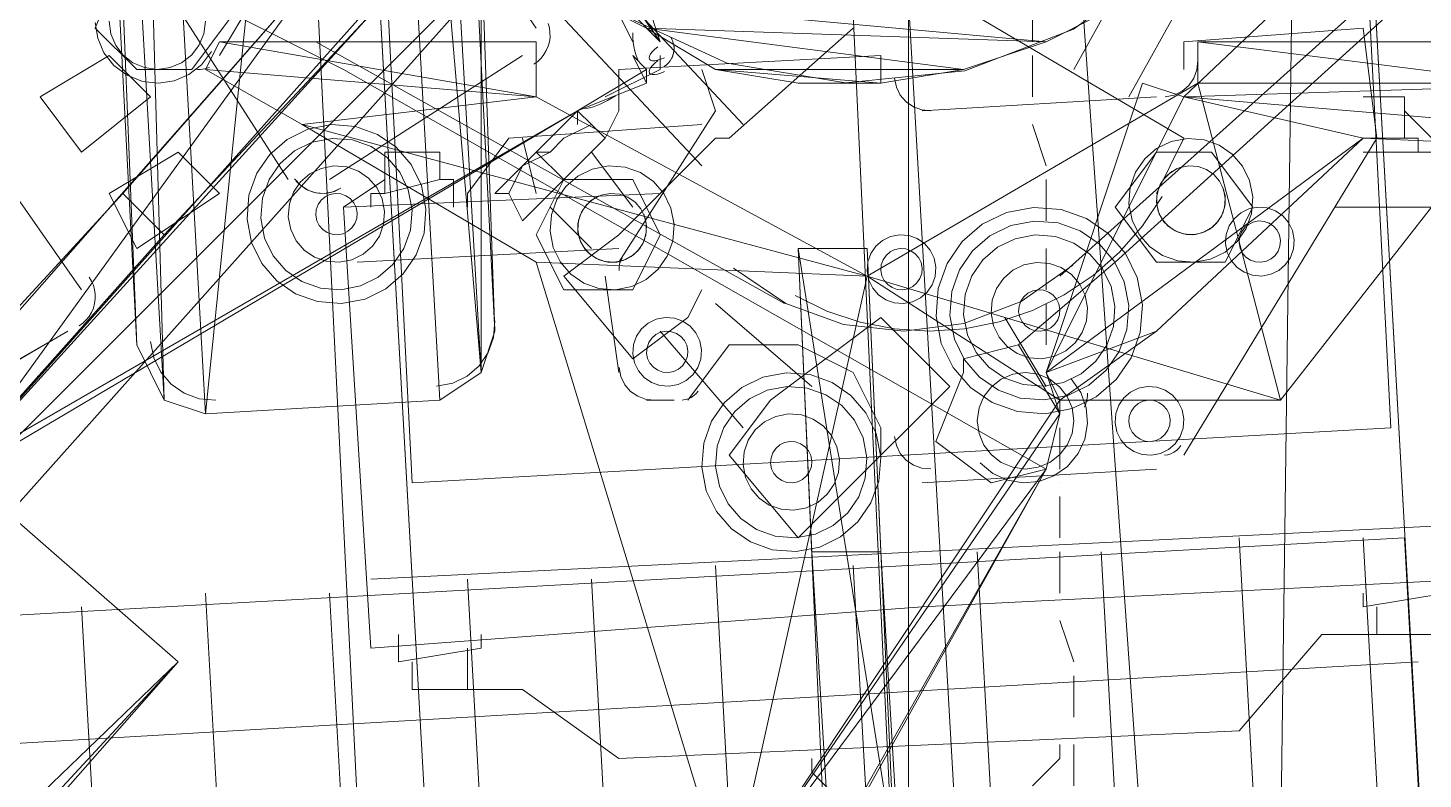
# Paper-space layout '01 Roof Support Layout' of a CAD drawing. Header units: millimetres. Extents: x 5 to 415, y 5 to 292.
# Drawn here: x 240.93 to 247, y 207.77 to 211.04 of the extents above; entities that cross this region are included whole.
import ezdxf

# ---------------------------------------------------------------- set-up
doc = ezdxf.new("R2010")
doc.units = ezdxf.units.MM
doc.layers.add('EXISTING', color=7, linetype='Continuous')

# ---------------------------------------------------------------- blocks, each defined once
blk = doc.blocks.new('SHEET_01')
at = {"layer": 'EXISTING', "color": 254, "linetype": 'Continuous', "lineweight": 13}
for p, q in [((243.32, 242.12), (255.2, 74.72)), ((245.66, 153.92), (246.5, 216.38)), ((246.5, 216.38), (249.98, 154.1)), ((249.98, 154.1), (246.5, 216.38)), ((246.86, 209.3), (246.5, 216.38)), ((242.18, 216.14), (245.66, 153.92)), ((245.66, 153.92), (242.18, 216.14)), ((242.24, 216.14), (242.6, 209.06)), ((242.36, 215.84), (241.7, 209.36)), ((241.7, 209.36), (242.36, 215.84)), ((242.72, 209.42), (242.36, 215.84)), ((242.36, 215.84), (242.9, 209.54)), ((241.52, 209.42), (241.34, 215.78)), ((241.34, 215.78), (241.7, 209.36)), ((242.9, 209.54), (242.54, 215.78)), ((241.4, 209.66), (241.16, 215.72)), ((241.16, 215.72), (241.52, 209.42)), ((242.96, 209.72), (242.66, 215.6)), ((241.1, 215.48), (241.4, 209.66)), ((242.06, 213.74), (242.36, 207.68)), ((245.48, 210.86), (246.68, 213.02)), ((245.72, 210.74), (246.92, 212.9)), ((242.6, 212.54), (243.68, 210.98)), ((242.3, 212.48), (244.04, 210.62)), ((245.66, 210.02), (248.24, 212.36)), ((242.12, 212.3), (243.86, 210.44)), ((243.14, 211.04), (242.48, 212)), ((239.6, 207.98), (243.08, 211.88)), ((243.08, 211.88), (239.6, 207.98)), ((245.96, 210.74), (247.16, 211.88)), ((243.32, 211.7), (239.6, 207.98)), ((239.84, 207.8), (243.32, 211.7)), ((243.32, 211.7), (239.84, 207.8)), ((243.68, 210.98), (243.2, 211.7)), ((245.42, 209.96), (247.16, 211.52)), ((242.96, 209.72), (242.9, 211.4)), ((242.9, 211.4), (242.9, 209.54)), ((241.22, 211.04), (241.34, 211.34)), ((240.44, 209.3), (242.18, 211.28)), ((242.18, 211.28), (240.44, 209.3)), ((242.18, 211.28), (240.62, 209.12)), ((242.18, 211.28), (241.34, 210.32)), ((245.4785, 211.0349), (245.8829, 211.3267)), ((241.52, 211.22), (242.06, 210.38)), ((241.94, 211.22), (241.76, 210.92)), ((243.38, 211.16), (245.36, 210.98)), ((243.62, 211.04), (243.38, 211.16)), ((243.68, 210.98), (243.56, 211.16)), ((243.68, 210.98), (243.62, 211.16)), ((243.62, 211.16), (243.68, 210.98)), ((245.06, 205.94), (244.76, 211.16)), ((244.76, 211.16), (244.76, 205.94)), ((244.76, 211.16), (245.06, 205.94)), ((244.94, 211.16), (245.96, 210.56)), ((245.3, 211.16), (245.3, 210.98)), ((240.62, 209.12), (242.42, 211.1)), ((241.52, 210.14), (242.42, 211.1)), ((241.82, 211.1), (241.64, 210.86)), ((241.82, 211.1), (242.3, 210.86)), ((243.5, 211.1), (243.56, 210.98)), ((243.5111, 211.0994), (243.9703, 210.8877)), ((243.68, 210.98), (243.56, 211.1)), ((243.56, 211.1), (243.68, 210.98)), ((244.76, 205.94), (244.52, 211.1)), ((244.52, 211.1), (244.76, 205.94)), ((245.36, 210.98), (245.6, 211.1)), ((241.22, 211.0637), (241.2304, 210.9956)), ((241.22, 211.04), (241.22, 211.04)), ((241.4, 210.86), (241.22, 211.04)), ((241.28, 211.07), (241.2875, 211.0142)), ((241.6925, 211.0142), (241.7, 211.07)), ((241.76, 211.04), (241.76, 211.04)), ((243.1969, 211.0405), (243.1915, 211.0599)), ((243.1996, 211.0206), (243.1969, 211.0405)), ((245.36, 210.98), (243.62, 211.04)), ((243.62, 211.04), (245, 210.86)), ((243.92, 210.86), (243.62, 211.04)), ((243.98, 210.56), (244.52, 211.04)), ((245.0065, 210.8537), (245.4785, 211.0349)), ((245.96, 210.98), (246.74, 211.04)), ((246.74, 211.04), (246.8, 210.56)), ((241.2304, 210.9956), (241.2577, 210.9323)), ((241.2875, 211.0142), (241.3087, 210.964)), ((241.6713, 210.964), (241.6925, 211.0142)), ((241.76, 210.98), (241.7, 210.86)), ((241.7, 210.86), (241.76, 210.98)), ((243.14, 210.74), (241.76, 210.98)), ((241.76, 210.98), (243.14, 210.98)), ((242.18, 210.98), (244.22, 209.84)), ((243.14, 210.98), (243.14, 210.74)), ((243.1916, 210.9605), (243.197, 210.9801)), ((243.197, 210.9801), (243.1997, 211.0004)), ((243.1997, 211.0004), (243.1996, 211.0206)), ((243.5601, 211.0195), (243.5602, 210.9993)), ((243.5602, 210.9993), (243.5618, 210.9792)), ((243.5618, 210.9792), (243.5648, 210.9593)), ((243.7329, 210.985), (243.7238, 211.0016)), ((243.7302, 210.9909), (243.7238, 211.0016)), ((243.735, 210.9796), (243.7302, 210.9909)), ((243.7383, 210.9672), (243.7329, 210.985)), ((245, 210.86), (245.36, 210.98)), ((245.96, 210.86), (245.96, 210.98)), ((247.46, 210.98), (246.02, 210.98)), ((246.02, 210.98), (247.46, 210.8)), ((246.02, 210.8), (246.02, 210.98)), ((246.02, 210.98), (247.46, 210.98)), ((240.98, 210.74), (241.28, 210.92)), ((241.2577, 210.9323), (241.3007, 210.8773)), ((241.28, 210.92), (241.46, 210.74)), ((241.46, 210.74), (241.28, 210.92)), ((241.28, 210.92), (241.28, 210.92)), ((241.3087, 210.964), (241.3415, 210.9215)), ((241.3415, 210.9215), (241.384, 210.8887)), ((241.5959, 210.8887), (241.6385, 210.9215)), ((241.6385, 210.9215), (241.6713, 210.964)), ((241.682, 210.88), (241.7254, 210.9378)), ((243.08, 210.92), (242.24, 210.38)), ((242.24, 210.38), (243.08, 210.92)), ((243.1608, 210.9089), (243.1733, 210.9246)), ((243.1733, 210.9246), (243.1836, 210.9419)), ((243.1836, 210.9419), (243.1916, 210.9605)), ((243.5, 210.86), (244.64, 210.92)), ((243.62, 210.8), (243.56, 210.92)), ((243.56, 210.92), (243.56, 210.92)), ((243.62, 210.86), (243.56, 210.92)), ((243.5648, 210.9593), (243.5693, 210.9397)), ((243.5693, 210.9397), (243.5753, 210.9205)), ((243.5753, 210.9205), (243.5827, 210.9017)), ((243.62, 210.92), (243.62, 210.92)), ((243.633, 210.9181), (243.6311, 210.9103)), ((243.6379, 210.9272), (243.633, 210.9181)), ((243.6457, 210.9372), (243.6379, 210.9272)), ((243.6563, 210.9478), (243.6457, 210.9372)), ((243.6693, 210.9587), (243.6563, 210.9478)), ((243.68, 210.92), (243.68, 210.86)), ((243.68, 210.86), (243.68, 210.92)), ((243.7225, 210.8967), (243.7321, 210.9131)), ((243.7295, 210.9079), (243.7345, 210.9191)), ((243.7321, 210.9131), (243.7379, 210.9307)), ((243.7345, 210.9191), (243.7379, 210.9311)), ((243.7379, 210.9307), (243.74, 210.9489)), ((243.7379, 210.9311), (243.7397, 210.9434)), ((243.7398, 210.9556), (243.7382, 210.9678)), ((243.74, 210.9489), (243.7383, 210.9672)), ((243.7397, 210.9434), (243.7398, 210.9556)), ((244.64, 210.92), (244.64, 210.8)), ((245.3, 210.92), (245.3, 210.74)), ((241.3007, 210.8773), (241.3586, 210.8341)), ((241.384, 210.8887), (241.4342, 210.8675)), ((241.64, 210.86), (241.4, 210.86)), ((241.4342, 210.8675), (241.49, 210.86)), ((241.49, 210.86), (241.5458, 210.8675)), ((241.5458, 210.8675), (241.5959, 210.8887)), ((241.6268, 210.8372), (241.682, 210.88)), ((241.6555, 210.8607), (241.6659, 210.86)), ((241.6659, 210.86), (241.6763, 210.8601)), ((241.6763, 210.8601), (241.6867, 210.8609)), ((241.6867, 210.8609), (241.6969, 210.8625)), ((241.6969, 210.8625), (241.7071, 210.8647)), ((241.7, 210.86), (243.14, 210.74)), ((242.12, 210.62), (241.7, 210.86)), ((241.7071, 210.8647), (241.7171, 210.8676)), ((242.3, 210.86), (245.36, 209.12)), ((243.1297, 210.8829), (243.1462, 210.8949)), ((243.1462, 210.8949), (243.1608, 210.9089)), ((243.32, 210.68), (243.62, 210.86)), ((243.62, 210.86), (243.32, 210.68)), ((243.44, 210.74), (243.68, 210.86)), ((243.5, 210.86), (243.5, 210.68)), ((243.62, 210.86), (243.62, 210.86)), ((243.62, 210.86), (243.62, 210.8)), ((243.6311, 210.9103), (243.6327, 210.904)), ((243.633, 210.8581), (243.6311, 210.8502)), ((243.6327, 210.904), (243.6375, 210.8997)), ((243.6379, 210.8671), (243.633, 210.8581)), ((243.6375, 210.8997), (243.6452, 210.8975)), ((243.6457, 210.8771), (243.6379, 210.8671)), ((243.6452, 210.8975), (243.6556, 210.8975)), ((243.6563, 210.8877), (243.6457, 210.8771)), ((243.6556, 210.8975), (243.6681, 210.8997)), ((243.6693, 210.8986), (243.6563, 210.8877)), ((243.6681, 210.8997), (243.6824, 210.9039)), ((243.68, 210.86), (243.68, 210.86)), ((243.6824, 210.9039), (243.6983, 210.9102)), ((243.696, 210.8727), (243.7062, 210.8797)), ((243.7062, 210.8797), (243.7153, 210.888)), ((243.7153, 210.888), (243.7231, 210.8975)), ((243.86, 210.86), (243.92, 210.68)), ((245, 210.86), (243.92, 210.86)), ((243.92, 210.86), (244.64, 210.8)), ((244.28, 210.8), (243.92, 210.86)), ((243.9703, 210.8877), (244.4861, 210.8011)), ((244.4861, 210.8011), (245.0065, 210.8537)), ((244.64, 210.8), (245, 210.86)), ((245.96, 210.74), (249.68, 210.86)), ((249.68, 210.86), (245.96, 210.74)), ((246.0035, 210.8215), (246.0166, 210.8582)), ((246.0166, 210.8582), (246.0197, 210.8983)), ((241.34, 210.8), (241.34, 210.8)), ((241.3586, 210.8341), (241.4258, 210.8076)), ((241.4258, 210.8076), (241.4953, 210.8)), ((241.4953, 210.8), (241.5634, 210.8102)), ((241.5634, 210.8102), (241.6268, 210.8372)), ((241.64, 210.8), (241.64, 210.8)), ((243.62, 210.8), (243.32, 210.68)), ((243.6311, 210.8502), (243.6327, 210.8439)), ((243.6327, 210.8439), (243.6375, 210.8396)), ((243.6375, 210.8396), (243.6452, 210.8375)), ((243.6452, 210.8375), (243.6556, 210.8375)), ((243.6556, 210.8375), (243.6681, 210.8396)), ((243.6681, 210.8396), (243.6824, 210.8439)), ((243.6824, 210.8439), (243.6983, 210.8501)), ((244.64, 210.8), (244.28, 210.8)), ((244.58, 209.96), (246.02, 210.8)), ((244.7002, 210.8217), (244.7078, 210.7821)), ((245.36, 209.54), (245.78, 210.8)), ((245.78, 210.8), (245.96, 210.74)), ((245.9817, 210.7899), (246.0035, 210.8215)), ((247.46, 210.8), (246.02, 210.8)), ((246.02, 210.8), (246.38, 209.42)), ((246.38, 209.42), (247.46, 210.8)), ((247.46, 210.8), (246.38, 209.42)), ((241.16, 210.5), (240.98, 210.74)), ((240.98, 210.74), (240.98, 210.74)), ((241.46, 210.74), (241.16, 210.5)), ((241.16, 210.5), (241.46, 210.74)), ((241.46, 210.74), (241.46, 210.74)), ((243.14, 210.74), (242.12, 210.62)), ((244.58, 209.96), (243.14, 210.74)), ((243.14, 210.74), (244.58, 209.96)), ((243.4506, 210.7247), (243.4854, 210.7442)), ((244.7078, 210.7821), (244.7249, 210.7472)), ((244.7249, 210.7472), (244.75, 210.7182)), ((244.82, 210.68), (245.84, 210.74)), ((245.96, 210.74), (245.36, 209.54)), ((245.8783, 210.7402), (245.9178, 210.7477)), ((245.9178, 210.7477), (245.9527, 210.7648)), ((245.9527, 210.7648), (245.9817, 210.7899)), ((246.74, 210.56), (245.96, 210.74)), ((245.96, 210.74), (249.56, 210.44)), ((249.56, 210.44), (245.96, 210.74)), ((246.74, 210.74), (246.92, 210.74)), ((246.92, 210.74), (246.92, 210.56)), ((239.48, 208.46), (243.32, 210.68)), ((243.32, 210.68), (240.38, 208.94)), ((243.32, 210.68), (243.14, 210.5)), ((243.38, 210.62), (243.32, 210.68)), ((243.32, 210.68), (243.32, 210.68)), ((243.32, 210.68), (243.32, 210.62)), ((243.3411, 210.6933), (243.3498, 210.6892)), ((243.3498, 210.6892), (243.3665, 210.6907)), ((243.3665, 210.6907), (243.3897, 210.6975)), ((243.3897, 210.6975), (243.4182, 210.709)), ((243.4182, 210.709), (243.4506, 210.7247)), ((243.5, 210.68), (243.44, 210.56)), ((243.92, 210.68), (243.5, 210.02)), ((244.75, 210.7182), (244.7816, 210.6964)), ((244.7816, 210.6964), (244.8182, 210.6833)), ((244.8182, 210.6833), (244.8583, 210.6802)), ((247.1, 210.5), (246.92, 210.68)), ((242.12, 210.62), (244.58, 209.96)), ((243.14, 210.02), (242.12, 210.62)), ((242.2484, 210.6194), (242.1456, 210.5997)), ((242.3527, 210.6112), (242.2484, 210.6194)), ((242.4479, 210.5771), (242.3527, 210.6112)), ((243.02, 210.56), (243.86, 210.62)), ((243.38, 210.62), (243.26, 210.56)), ((243.32, 210.62), (243.32, 210.62)), ((243.44, 210.56), (243.38, 210.62)), ((245.3, 210.62), (245.36, 210.44)), ((242.0548, 210.5553), (241.9794, 210.4901)), ((242.1456, 210.5997), (242.0548, 210.5553)), ((242.2517, 210.5595), (242.1648, 210.5429)), ((242.34, 210.5526), (242.2517, 210.5595)), ((242.4205, 210.5237), (242.34, 210.5526)), ((242.5301, 210.5206), (242.4479, 210.5771)), ((242.84, 210.32), (243.02, 210.56)), ((243.08, 210.56), (243.14, 210.32)), ((243.26, 210.56), (243.2, 210.5)), ((243.26, 210.38), (243.44, 210.56)), ((243.5, 210.14), (243.92, 210.56)), ((243.92, 210.56), (243.98, 210.56)), ((245.36, 209.54), (246.74, 210.56)), ((246.74, 210.56), (245.84, 209.72)), ((245.96, 210.56), (245.84, 210.32)), ((245.975, 210.5596), (245.9039, 210.546)), ((246.8, 210.56), (245.96, 209.18)), ((246.0472, 210.5539), (245.975, 210.5596)), ((246.1131, 210.5303), (246.0472, 210.5539)), ((249.56, 210.44), (246.74, 210.56)), ((246.92, 210.56), (246.74, 210.56)), ((246.92, 210.56), (246.98, 210.56)), ((246.98, 210.56), (246.98, 210.5)), ((241.16, 209.9), (240.74, 210.5)), ((240.74, 210.5), (241.16, 209.9)), ((241.16, 210.5), (241.16, 210.5)), ((241.28, 210.32), (241.58, 210.5)), ((241.58, 210.5), (241.76, 210.32)), ((241.76, 210.32), (241.58, 210.5)), ((241.58, 210.5), (241.58, 210.5)), ((241.9794, 210.4901), (241.9229, 210.4079)), ((242.0879, 210.5053), (242.0241, 210.45)), ((242.1648, 210.5429), (242.0879, 210.5053)), ((242.49, 210.4759), (242.4205, 210.5237)), ((242.48, 210.38), (242.48, 210.5)), ((242.48, 210.5), (242.48, 210.32)), ((242.72, 210.5), (242.48, 210.5)), ((242.5953, 210.4452), (242.5301, 210.5206)), ((242.72, 210.38), (242.72, 210.5)), ((243.14, 210.5), (242.96, 210.32)), ((243.2, 210.5), (243.08, 210.44)), ((243.14, 210.5), (243.26, 210.38)), ((243.14, 210.5), (243.2, 210.5)), ((243.2, 210.5), (243.14, 210.5)), ((243.56, 210.26), (243.38, 210.5)), ((245.66, 210.26), (245.84, 210.5)), ((245.841, 210.5152), (245.7888, 210.47)), ((246.08, 210.5), (245.84, 210.5)), ((245.9039, 210.546), (245.841, 210.5152)), ((246.26, 210.26), (246.08, 210.5)), ((246.17, 210.4912), (246.1131, 210.5303)), ((246.2152, 210.439), (246.17, 210.4912)), ((246.74, 210.5), (247.1, 210.5)), ((242.0241, 210.45), (241.9763, 210.3805)), ((242.203, 210.4291), (242.1541, 210.4052)), ((242.2583, 210.4397), (242.203, 210.4291)), ((242.3145, 210.4353), (242.2583, 210.4397)), ((242.3658, 210.4169), (242.3145, 210.4353)), ((242.5453, 210.4121), (242.49, 210.4759)), ((242.6397, 210.3543), (242.5953, 210.4452)), ((243.08, 210.44), (243.02, 210.32)), ((243.3839, 210.426), (243.321, 210.3952)), ((243.455, 210.4396), (243.3839, 210.426)), ((243.5272, 210.4339), (243.455, 210.4396)), ((243.5931, 210.4103), (243.5272, 210.4339)), ((245.7888, 210.47), (245.7496, 210.4131)), ((245.9309, 210.4279), (245.8964, 210.4073)), ((245.9421, 210.4322), (245.9072, 210.4151)), ((245.9817, 210.4398), (245.9421, 210.4322)), ((246.0218, 210.4366), (245.9817, 210.4398)), ((246.0584, 210.4235), (246.0218, 210.4366)), ((246.2459, 210.3761), (246.2152, 210.439)), ((241.9229, 210.4079), (241.8888, 210.3127)), ((241.9763, 210.3805), (241.9474, 210.3)), ((242.1135, 210.37), (242.0831, 210.3258)), ((242.087, 210.3841), (242.0909, 210.3788)), ((242.087, 210.3841), (242.1132, 210.3553)), ((242.0909, 210.3788), (242.095, 210.3737)), ((242.095, 210.3737), (242.0993, 210.3688)), ((242.0993, 210.3688), (242.1038, 210.364)), ((242.1541, 210.4052), (242.1135, 210.37)), ((242.12, 210.38), (242.12, 210.38)), ((242.3, 210.26), (242.48, 210.38)), ((242.41, 210.3865), (242.3658, 210.4169)), ((242.4452, 210.3459), (242.41, 210.3865)), ((242.48, 210.32), (242.72, 210.38)), ((242.5828, 210.3352), (242.5453, 210.4121)), ((242.72, 210.38), (242.78, 210.38)), ((242.78, 210.38), (242.78, 210.26)), ((243.08, 210.2), (243.26, 210.38)), ((243.14, 210.14), (243.26, 210.38)), ((243.56, 210.38), (243.26, 210.38)), ((243.321, 210.3952), (243.2688, 210.35)), ((243.68, 210.14), (243.56, 210.38)), ((243.6501, 210.3712), (243.5931, 210.4103)), ((243.6952, 210.319), (243.6501, 210.3712)), ((245.36, 210.38), (245.36, 210.2)), ((245.7496, 210.4131), (245.726, 210.3472)), ((245.8694, 210.3793), (245.8507, 210.3457)), ((245.8782, 210.39), (245.8564, 210.3584)), ((245.8964, 210.4073), (245.8694, 210.3793)), ((245.9072, 210.4151), (245.8782, 210.39)), ((246.09, 210.4018), (246.0584, 210.4235)), ((246.1151, 210.3728), (246.09, 210.4018)), ((246.1322, 210.3378), (246.1151, 210.3728)), ((246.2595, 210.3049), (246.2459, 210.3761)), ((241.34, 210.32), (239.3, 208.1)), ((241.4, 210.08), (241.28, 210.32)), ((241.28, 210.32), (241.28, 210.32)), ((241.34, 210.32), (241.52, 210.14)), ((241.52, 210.14), (241.34, 210.32)), ((241.76, 210.32), (241.4, 210.08)), ((241.4, 210.08), (241.76, 210.32)), ((241.76, 210.32), (241.76, 210.32)), ((241.8888, 210.3127), (241.8806, 210.2084)), ((242.0831, 210.3258), (242.0647, 210.2745)), ((242.1038, 210.364), (242.1085, 210.3595)), ((242.1085, 210.3595), (242.1134, 210.3552)), ((242.1132, 210.3553), (242.1448, 210.3348)), ((242.1134, 210.3552), (242.14, 210.3373)), ((242.14, 210.3373), (242.169, 210.3257)), ((242.1448, 210.3348), (242.1801, 210.323)), ((242.169, 210.3257), (242.1995, 210.3203)), ((242.1801, 210.323), (242.2172, 210.3201)), ((242.1995, 210.3203), (242.2305, 210.3214)), ((242.2203, 210.3051), (242.2029, 210.29)), ((242.2172, 210.3201), (242.2543, 210.3266)), ((242.2413, 210.3153), (242.2203, 210.3051)), ((242.2305, 210.3214), (242.2609, 210.3289)), ((242.265, 210.3199), (242.2413, 210.3153)), ((242.2543, 210.3266), (242.2896, 210.3429)), ((242.2609, 210.3289), (242.2896, 210.3429)), ((242.289, 210.318), (242.265, 210.3199)), ((242.311, 210.3101), (242.289, 210.318)), ((242.3, 210.26), (243.68, 210.32)), ((242.33, 210.2971), (242.311, 210.3101)), ((242.48, 210.32), (242.42, 210.32)), ((242.42, 210.32), (242.42, 210.26)), ((242.4691, 210.2969), (242.4452, 210.3459)), ((242.5995, 210.2483), (242.5828, 210.3352)), ((242.6594, 210.2516), (242.6397, 210.3543)), ((242.84, 210.26), (242.84, 210.32)), ((242.96, 210.32), (243.02, 210.32)), ((243.02, 210.32), (243.08, 210.2)), ((243.2688, 210.35), (243.2297, 210.2931)), ((243.411, 210.3079), (243.3764, 210.2873)), ((243.4222, 210.3122), (243.3872, 210.2951)), ((243.4617, 210.3198), (243.4222, 210.3122)), ((243.5018, 210.3166), (243.4617, 210.3198)), ((243.5384, 210.3035), (243.5018, 210.3166)), ((243.726, 210.2561), (243.6952, 210.319)), ((245.726, 210.3472), (245.7204, 210.275)), ((245.7791, 210.1788), (245.8645, 210.3071)), ((245.8433, 210.3218), (245.8402, 210.2817)), ((245.8507, 210.3457), (245.8411, 210.3086)), ((245.8411, 210.3086), (245.8413, 210.2697)), ((245.8564, 210.3584), (245.8433, 210.3218)), ((246.1386, 210.3102), (246.1278, 210.349)), ((246.1397, 210.2983), (246.1322, 210.3378)), ((246.1388, 210.2714), (246.1386, 210.3102)), ((246.2539, 210.2327), (246.2595, 210.3049)), ((241.9474, 210.3), (241.9405, 210.2117)), ((242.0647, 210.2745), (242.0603, 210.2184)), ((242.182, 210.2491), (242.1801, 210.225)), ((242.1899, 210.271), (242.182, 210.2491)), ((242.2029, 210.29), (242.1899, 210.271)), ((242.42, 208.34), (242.3, 210.26)), ((242.345, 210.2796), (242.33, 210.2971)), ((242.3553, 210.2587), (242.345, 210.2796)), ((242.3598, 210.235), (242.3553, 210.2587)), ((242.4796, 210.2416), (242.4691, 210.2969)), ((242.5926, 210.16), (242.5995, 210.2483)), ((242.6512, 210.1473), (242.6594, 210.2516)), ((243.38, 210.08), (243.2, 210.26)), ((243.2297, 210.2931), (243.2061, 210.2272)), ((243.3494, 210.2593), (243.3308, 210.2258)), ((243.3582, 210.27), (243.3365, 210.2384)), ((243.3764, 210.2873), (243.3494, 210.2593)), ((243.3872, 210.2951), (243.3582, 210.27)), ((243.57, 210.2818), (243.5384, 210.3035)), ((243.5951, 210.2528), (243.57, 210.2818)), ((243.6122, 210.2178), (243.5951, 210.2528)), ((243.7396, 210.1849), (243.726, 210.2561)), ((245.3051, 210.2593), (245.1865, 210.2366)), ((245.4254, 210.2499), (245.3051, 210.2593)), ((245.5352, 210.2105), (245.4254, 210.2499)), ((245.84, 210.02), (245.66, 210.26)), ((245.7204, 210.275), (245.734, 210.2039)), ((245.8402, 210.2817), (245.8477, 210.2422)), ((245.8413, 210.2697), (245.8521, 210.231)), ((246.1235, 210.2216), (246.1366, 210.2582)), ((246.1292, 210.2342), (246.1388, 210.2714)), ((246.1366, 210.2582), (246.1397, 210.2983)), ((246.14, 210.02), (246.26, 210.26)), ((246.2422, 210.2522), (246.2073, 210.2351)), ((246.2817, 210.2598), (246.2422, 210.2522)), ((246.3218, 210.2566), (246.2817, 210.2598)), ((246.3584, 210.2435), (246.3218, 210.2566)), ((246.62, 210.26), (247.1, 210.26)), ((241.8806, 210.2084), (241.9002, 210.1056)), ((241.9405, 210.2117), (241.9571, 210.1248)), ((242.0603, 210.2184), (242.0709, 210.163)), ((242.1801, 210.225), (242.1847, 210.2013)), ((242.1847, 210.2013), (242.1949, 210.1803)), ((242.337, 210.17), (242.3501, 210.1889)), ((242.3501, 210.1889), (242.3579, 210.2109)), ((242.3579, 210.2109), (242.3598, 210.235)), ((242.4569, 210.1342), (242.4753, 210.1855)), ((242.4753, 210.1855), (242.4796, 210.2416)), ((243.2061, 210.2272), (243.2004, 210.155)), ((243.3234, 210.2018), (243.3202, 210.1617)), ((243.3308, 210.2258), (243.3212, 210.1886)), ((243.3212, 210.1886), (243.3214, 210.1497)), ((243.3365, 210.2384), (243.3234, 210.2018)), ((243.6186, 210.1902), (243.6079, 210.229)), ((243.6198, 210.1783), (243.6122, 210.2178)), ((243.6188, 210.1514), (243.6186, 210.1902)), ((243.7339, 210.1127), (243.7396, 210.1849)), ((245.0817, 210.1854), (244.9946, 210.1101)), ((245.1865, 210.2366), (245.0817, 210.1854)), ((245.3084, 210.1994), (245.2056, 210.1798)), ((245.4127, 210.1912), (245.3084, 210.1994)), ((245.5079, 210.1571), (245.4127, 210.1912)), ((245.6301, 210.1453), (245.5352, 210.2105)), ((245.734, 210.2039), (245.7647, 210.141)), ((245.8477, 210.2422), (245.8648, 210.2072)), ((245.8521, 210.231), (245.8727, 210.1964)), ((245.8648, 210.2072), (245.8899, 210.1782)), ((245.8727, 210.1964), (245.9007, 210.1694)), ((246.0727, 210.1649), (246.1017, 210.19)), ((246.0835, 210.1727), (246.1105, 210.2007)), ((246.1017, 210.19), (246.1235, 210.2216)), ((246.1105, 210.2007), (246.1292, 210.2342)), ((246.1782, 210.21), (246.1565, 210.1784)), ((246.2073, 210.2351), (246.1782, 210.21)), ((246.2403, 210.1851), (246.2229, 210.17)), ((246.2303, 210.1668), (246.2539, 210.2327)), ((246.2613, 210.1953), (246.2403, 210.1851)), ((246.285, 210.1999), (246.2613, 210.1953)), ((246.3091, 210.198), (246.285, 210.1999)), ((246.331, 210.1901), (246.3091, 210.198)), ((246.35, 210.1771), (246.331, 210.1901)), ((246.39, 210.2218), (246.3584, 210.2435)), ((246.4151, 210.1928), (246.39, 210.2218)), ((246.4322, 210.1578), (246.4151, 210.1928)), ((239.54, 207.92), (241.52, 210.14)), ((241.9571, 210.1248), (241.9947, 210.0479)), ((242.0709, 210.163), (242.0948, 210.1141)), ((242.1949, 210.1803), (242.21, 210.1629)), ((242.21, 210.1629), (242.229, 210.1499)), ((242.229, 210.1499), (242.2509, 210.142)), ((242.2509, 210.142), (242.275, 210.1401)), ((242.275, 210.1401), (242.2987, 210.1447)), ((242.2987, 210.1447), (242.3196, 210.1549)), ((242.3196, 210.1549), (242.337, 210.17)), ((242.4265, 210.09), (242.4569, 210.1342)), ((242.5637, 210.0795), (242.5926, 210.16)), ((242.6171, 210.0521), (242.6512, 210.1473)), ((243.26, 209.9), (243.14, 210.14)), ((243.2004, 210.155), (243.214, 210.0839)), ((243.26, 209.96), (243.5, 210.14)), ((243.3202, 210.1617), (243.3278, 210.1222)), ((243.3214, 210.1497), (243.3321, 210.111)), ((243.3278, 210.1222), (243.3449, 210.0872)), ((243.56, 209.9), (243.68, 210.14)), ((243.6035, 210.1016), (243.6166, 210.1382)), ((243.6092, 210.1142), (243.6188, 210.1514)), ((243.6166, 210.1382), (243.6198, 210.1783)), ((244.6822, 210.1322), (244.6473, 210.1151)), ((244.7217, 210.1398), (244.6822, 210.1322)), ((244.7618, 210.1366), (244.7217, 210.1398)), ((244.7984, 210.1235), (244.7618, 210.1366)), ((244.83, 210.1018), (244.7984, 210.1235)), ((245.1148, 210.1353), (245.0394, 210.0701)), ((245.2056, 210.1798), (245.1148, 210.1353)), ((245.2248, 210.1229), (245.1479, 210.0853)), ((245.3117, 210.1395), (245.2248, 210.1229)), ((245.4, 210.1326), (245.3117, 210.1395)), ((245.4805, 210.1037), (245.4, 210.1326)), ((245.5901, 210.1006), (245.5079, 210.1571)), ((245.7054, 210.0583), (245.6301, 210.1453)), ((245.6785, 210.0638), (245.7791, 210.1788)), ((245.7647, 210.141), (245.8099, 210.0888)), ((245.8899, 210.1782), (245.9215, 210.1565)), ((245.9007, 210.1694), (245.9342, 210.1507)), ((245.9215, 210.1565), (245.9581, 210.1433)), ((245.9342, 210.1507), (245.9713, 210.1411)), ((245.9581, 210.1433), (245.9983, 210.1402)), ((245.9713, 210.1411), (246.0102, 210.1413)), ((245.9983, 210.1402), (246.0378, 210.1478)), ((246.0102, 210.1413), (246.049, 210.1521)), ((246.0378, 210.1478), (246.0727, 210.1649)), ((246.049, 210.1521), (246.0835, 210.1727)), ((246.1434, 210.1418), (246.1402, 210.1017)), ((246.1565, 210.1784), (246.1434, 210.1418)), ((246.1911, 210.1099), (246.2303, 210.1668)), ((246.202, 210.1291), (246.2002, 210.105)), ((246.2099, 210.151), (246.202, 210.1291)), ((246.2229, 210.17), (246.2099, 210.151)), ((246.3651, 210.1597), (246.35, 210.1771)), ((246.3753, 210.1387), (246.3651, 210.1597)), ((246.3798, 210.115), (246.3753, 210.1387)), ((246.4398, 210.1183), (246.4322, 210.1578)), ((241.4, 210.08), (241.4, 210.08)), ((241.9002, 210.1056), (241.9446, 210.0148)), ((242.0948, 210.1141), (242.1299, 210.0735)), ((242.1299, 210.0735), (242.1742, 210.0431)), ((242.36, 210.02), (243.5, 210.08)), ((242.3859, 210.0548), (242.4265, 210.09)), ((242.5159, 210.0099), (242.5637, 210.0795)), ((243.214, 210.0839), (243.2448, 210.021)), ((243.3321, 210.111), (243.3527, 210.0764)), ((243.3449, 210.0872), (243.37, 210.0582)), ((243.3527, 210.0764), (243.3807, 210.0494)), ((243.5528, 210.0449), (243.5818, 210.07)), ((243.5636, 210.0527), (243.5906, 210.0807)), ((243.5818, 210.07), (243.6035, 210.1016)), ((243.5906, 210.0807), (243.6092, 210.1142)), ((243.7103, 210.0468), (243.7339, 210.1127)), ((244.4, 207.38), (244.28, 210.08)), ((244.28, 210.08), (244.7, 207.44)), ((244.58, 210.08), (244.28, 210.08)), ((244.28, 210.08), (244.4, 207.38)), ((244.28, 210.08), (244.34, 208.76)), ((244.7, 207.44), (244.58, 210.08)), ((244.64, 208.76), (244.58, 210.08)), ((244.6182, 210.09), (244.5965, 210.0584)), ((244.6473, 210.1151), (244.6182, 210.09)), ((244.6803, 210.0651), (244.6629, 210.05)), ((244.7013, 210.0753), (244.6803, 210.0651)), ((244.725, 210.0799), (244.7013, 210.0753)), ((244.7491, 210.078), (244.725, 210.0799)), ((244.771, 210.0701), (244.7491, 210.078)), ((244.79, 210.0571), (244.771, 210.0701)), ((244.8551, 210.0728), (244.83, 210.1018)), ((244.8722, 210.0378), (244.8551, 210.0728)), ((244.9946, 210.1101), (244.9294, 210.0153)), ((245.0394, 210.0701), (244.9829, 209.9879)), ((245.1479, 210.0853), (245.0841, 210.0301)), ((245.36, 210.08), (245.36, 209.9)), ((245.55, 210.0559), (245.4805, 210.1037)), ((245.5642, 209.9632), (245.6785, 210.0638)), ((245.6553, 210.0252), (245.5901, 210.1006)), ((245.8099, 210.0888), (245.8668, 210.0497)), ((246.076, 210.034), (246.1389, 210.0647)), ((246.1389, 210.0647), (246.1911, 210.1099)), ((246.1402, 210.1017), (246.1478, 210.0622)), ((246.1478, 210.0622), (246.1649, 210.0272)), ((246.2002, 210.105), (246.2047, 210.0813)), ((246.2047, 210.0813), (246.2149, 210.0603)), ((246.3571, 210.05), (246.3701, 210.0689)), ((246.3701, 210.0689), (246.378, 210.0909)), ((246.378, 210.0909), (246.3798, 210.115)), ((246.4235, 210.0416), (246.4366, 210.0782)), ((246.4366, 210.0782), (246.4398, 210.1183)), ((241.9446, 210.0148), (242.0099, 209.9394)), ((241.9947, 210.0479), (242.0499, 209.9841)), ((242.1742, 210.0431), (242.2255, 210.0247)), ((242.2255, 210.0247), (242.2816, 210.0203)), ((242.2816, 210.0203), (242.337, 210.0309)), ((242.337, 210.0309), (242.3859, 210.0548)), ((242.4521, 209.9547), (242.5159, 210.0099)), ((242.5606, 209.9699), (242.6171, 210.0521)), ((243.98, 207.26), (243.14, 210.02)), ((243.14, 210.02), (244.58, 209.96)), ((244.58, 209.96), (243.14, 210.02)), ((243.2448, 210.021), (243.2899, 209.9688)), ((243.37, 210.0582), (243.4016, 210.0365)), ((243.3807, 210.0494), (243.4142, 210.0307)), ((243.4016, 210.0365), (243.4382, 210.0234)), ((243.4142, 210.0307), (243.4514, 210.0211)), ((243.4382, 210.0234), (243.4783, 210.0202)), ((243.4514, 210.0211), (243.4902, 210.0213)), ((243.4783, 210.0202), (243.5178, 210.0278)), ((243.4902, 210.0213), (243.529, 210.0321)), ((243.501, 210.0033), (243.5001, 209.9942)), ((243.5028, 210.0123), (243.501, 210.0033)), ((243.5055, 210.021), (243.5028, 210.0123)), ((243.5091, 210.0294), (243.5055, 210.021)), ((243.5135, 210.0374), (243.5091, 210.0294)), ((243.5178, 210.0278), (243.5528, 210.0449)), ((243.529, 210.0321), (243.5636, 210.0527)), ((243.6712, 209.9899), (243.7103, 210.0468)), ((244.5834, 210.0218), (244.5802, 209.9817)), ((244.5965, 210.0584), (244.5834, 210.0218)), ((244.642, 210.0091), (244.6402, 209.985)), ((244.6499, 210.031), (244.642, 210.0091)), ((244.6629, 210.05), (244.6499, 210.031)), ((244.8051, 210.0397), (244.79, 210.0571)), ((244.8153, 210.0187), (244.8051, 210.0397)), ((244.8199, 209.995), (244.8153, 210.0187)), ((244.8798, 209.9983), (244.8722, 210.0378)), ((244.9294, 210.0153), (244.8901, 209.9054)), ((245.0841, 210.0301), (245.0363, 209.9605)), ((245.263, 210.0091), (245.2141, 209.9852)), ((245.24, 209.66), (245.66, 210.02)), ((245.2509, 209.8496), (245.4759, 210.008)), ((245.3183, 210.0197), (245.263, 210.0091)), ((245.3745, 210.0153), (245.3183, 210.0197)), ((245.4258, 209.9969), (245.3745, 210.0153)), ((245.6053, 209.9921), (245.55, 210.0559)), ((245.6997, 209.9344), (245.6553, 210.0252)), ((245.7566, 209.9535), (245.7054, 210.0583)), ((246.14, 210.02), (245.84, 210.02)), ((245.8668, 210.0497), (245.9327, 210.0261)), ((245.9327, 210.0261), (246.0049, 210.0204)), ((246.0049, 210.0204), (246.076, 210.034)), ((246.1649, 210.0272), (246.19, 209.9982)), ((246.2149, 210.0603), (246.23, 210.0429)), ((246.23, 210.0429), (246.249, 210.0299)), ((246.249, 210.0299), (246.2709, 210.022)), ((246.2709, 210.022), (246.295, 210.0201)), ((246.295, 210.0201), (246.3187, 210.0247)), ((246.3187, 210.0247), (246.3397, 210.0349)), ((246.3397, 210.0349), (246.3571, 210.05)), ((246.3728, 209.9849), (246.4018, 210.01)), ((246.4018, 210.01), (246.4235, 210.0416)), ((241.2035, 209.9384), (241.193, 209.9559)), ((242.0499, 209.9841), (242.1195, 209.9362)), ((242.3752, 209.9171), (242.4521, 209.9547)), ((242.4852, 209.9047), (242.5606, 209.9699)), ((243.56, 209.6), (243.26, 209.96)), ((243.2899, 209.9688), (243.3468, 209.9297)), ((243.44, 209.96), (243.5, 209.54)), ((243.5001, 209.9942), (243.5001, 209.985)), ((243.5561, 209.914), (243.619, 209.9448)), ((243.619, 209.9448), (243.6712, 209.9899)), ((244.58, 209.96), (243.98, 207.26)), ((243.9984, 209.9951), (244.2262, 209.8407)), ((245.42, 209.42), (244.58, 209.96)), ((244.58, 209.96), (246.38, 209.42)), ((246.38, 209.42), (244.58, 209.96)), ((244.5802, 209.9817), (244.5878, 209.9422)), ((244.5878, 209.9422), (244.6049, 209.9072)), ((244.6402, 209.985), (244.6447, 209.9613)), ((244.6447, 209.9613), (244.6549, 209.9403)), ((244.6549, 209.9403), (244.67, 209.9229)), ((244.7971, 209.93), (244.8101, 209.9489)), ((244.8101, 209.9489), (244.818, 209.9709)), ((244.818, 209.9709), (244.8199, 209.995)), ((244.8635, 209.9216), (244.8766, 209.9582)), ((244.8766, 209.9582), (244.8798, 209.9983)), ((244.9829, 209.9879), (244.9488, 209.8927)), ((245.0363, 209.9605), (245.0074, 209.88)), ((245.1735, 209.95), (245.1431, 209.9058)), ((245.2141, 209.9852), (245.1735, 209.95)), ((245.47, 209.9665), (245.4258, 209.9969)), ((245.4378, 209.8784), (245.5642, 209.9632)), ((245.5052, 209.9259), (245.47, 209.9665)), ((245.6428, 209.9152), (245.6053, 209.9921)), ((245.7793, 209.8349), (245.7566, 209.9535)), ((246.19, 209.9982), (246.2216, 209.9765)), ((246.2216, 209.9765), (246.2582, 209.9634)), ((246.2582, 209.9634), (246.2983, 209.9602)), ((246.2983, 209.9602), (246.3378, 209.9678)), ((246.3378, 209.9678), (246.3728, 209.9849)), ((241.2114, 209.9199), (241.2035, 209.9384)), ((241.2168, 209.9005), (241.2114, 209.9199)), ((241.2196, 209.8806), (241.2168, 209.9005)), ((241.2196, 209.8603), (241.2196, 209.8806)), ((242.0099, 209.9394), (242.0921, 209.8828)), ((242.0921, 209.8828), (242.1873, 209.8487)), ((242.1195, 209.9362), (242.2, 209.9074)), ((242.2, 209.9074), (242.2882, 209.9005)), ((242.2882, 209.9005), (242.3752, 209.9171)), ((242.3943, 209.8602), (242.4852, 209.9047)), ((243.56, 209.9), (243.26, 209.9)), ((243.3468, 209.9297), (243.4128, 209.9061)), ((243.4128, 209.9061), (243.485, 209.9004)), ((243.485, 209.9004), (243.5561, 209.914)), ((243.86, 209.9), (243.8, 209.78)), ((244.6049, 209.9072), (244.63, 209.8782)), ((244.67, 209.9229), (244.689, 209.9099)), ((244.689, 209.9099), (244.7109, 209.902)), ((244.7109, 209.902), (244.735, 209.9001)), ((244.735, 209.9001), (244.7587, 209.9047)), ((244.7587, 209.9047), (244.7797, 209.9149)), ((244.7797, 209.9149), (244.7971, 209.93)), ((244.8128, 209.8649), (244.8418, 209.89)), ((244.8418, 209.89), (244.8635, 209.9216)), ((244.8901, 209.9054), (244.8806, 209.7851)), ((244.9488, 209.8927), (244.9406, 209.7884)), ((245.0074, 209.88), (245.0005, 209.7917)), ((245.1431, 209.9058), (245.1247, 209.8545)), ((245.2803, 209.8851), (245.2629, 209.87)), ((245.3013, 209.8953), (245.2803, 209.8851)), ((245.325, 209.8999), (245.3013, 209.8953)), ((245.349, 209.898), (245.325, 209.8999)), ((245.371, 209.8901), (245.349, 209.898)), ((245.39, 209.8771), (245.371, 209.8901)), ((245.5291, 209.877), (245.5052, 209.9259)), ((245.6595, 209.8283), (245.6428, 209.9152)), ((245.7194, 209.8316), (245.6997, 209.9344)), ((241.2036, 209.8019), (241.2115, 209.8205)), ((241.2115, 209.8205), (241.2169, 209.8401)), ((241.2169, 209.8401), (241.2196, 209.8603)), ((242.1873, 209.8487), (242.2916, 209.8406)), ((242.2916, 209.8406), (242.3943, 209.8602)), ((244.34, 209.48), (243.92, 209.84)), ((244.2262, 209.8407), (244.4772, 209.749)), ((244.267, 209.8756), (244.4054, 209.8078)), ((244.63, 209.8782), (244.6616, 209.8565)), ((244.6616, 209.8565), (244.6982, 209.8434)), ((244.6982, 209.8434), (244.7383, 209.8402)), ((244.7383, 209.8402), (244.7778, 209.8478)), ((244.7778, 209.8478), (244.8128, 209.8649)), ((245.0015, 209.7536), (245.2509, 209.8496)), ((245.1247, 209.8545), (245.1203, 209.7984)), ((245.242, 209.8291), (245.2401, 209.805)), ((245.2499, 209.8511), (245.242, 209.8291)), ((245.2629, 209.87), (245.2499, 209.8511)), ((245.301, 209.8104), (245.4378, 209.8784)), ((245.36, 209.84), (245.36, 209.66)), ((245.405, 209.8597), (245.39, 209.8771)), ((245.4153, 209.8387), (245.405, 209.8597)), ((245.4198, 209.815), (245.4153, 209.8387)), ((245.5396, 209.8216), (245.5291, 209.877)), ((245.5353, 209.7655), (245.5396, 209.8216)), ((245.6526, 209.74), (245.6595, 209.8283)), ((245.7112, 209.7273), (245.7194, 209.8316)), ((245.7699, 209.7146), (245.7793, 209.8349)), ((241.1661, 209.7549), (241.1807, 209.7689)), ((241.1807, 209.7689), (241.1933, 209.7846)), ((241.1933, 209.7846), (241.2036, 209.8019)), ((242.9539, 209.6928), (242.9596, 209.765)), ((243.8, 209.78), (243.56, 209.6)), ((243.6622, 209.7722), (243.6272, 209.7551)), ((243.7017, 209.7798), (243.6622, 209.7722)), ((243.7418, 209.7766), (243.7017, 209.7798)), ((243.7784, 209.7635), (243.7418, 209.7766)), ((243.81, 209.7418), (243.7784, 209.7635)), ((244.64, 209.78), (244.16, 209.42)), ((244.4054, 209.8078), (244.5502, 209.759)), ((244.5502, 209.759), (244.6996, 209.7297)), ((244.94, 209.48), (244.64, 209.78)), ((244.8806, 209.7851), (244.9033, 209.6665)), ((244.9406, 209.7884), (244.9602, 209.6857)), ((245.0005, 209.7917), (245.0171, 209.7048)), ((245.004, 209.7302), (245.1551, 209.7605)), ((245.1203, 209.7984), (245.1309, 209.743)), ((245.1551, 209.7605), (245.301, 209.8104)), ((245.18, 209.78), (245.36, 209.48)), ((245.2401, 209.805), (245.2447, 209.7813)), ((245.2447, 209.7813), (245.2549, 209.7603)), ((245.2549, 209.7603), (245.27, 209.7429)), ((245.397, 209.75), (245.4101, 209.7689)), ((245.4101, 209.7689), (245.4179, 209.7909)), ((245.4179, 209.7909), (245.4198, 209.815)), ((245.5169, 209.7142), (245.5353, 209.7655)), ((240.26, 209.24), (241.1, 209.72)), ((241.1, 209.72), (240.38, 209.3)), ((241.1496, 209.7429), (241.1661, 209.7549)), ((242.9, 209.54), (242.96, 209.72)), ((243.5765, 209.6984), (243.5634, 209.6618)), ((243.5982, 209.73), (243.5765, 209.6984)), ((243.6272, 209.7551), (243.5982, 209.73)), ((243.6603, 209.7051), (243.6429, 209.69)), ((243.6813, 209.7153), (243.6603, 209.7051)), ((244.04, 209.3), (243.68, 209.72)), ((243.705, 209.7199), (243.6813, 209.7153)), ((243.729, 209.718), (243.705, 209.7199)), ((243.751, 209.7101), (243.729, 209.718)), ((243.77, 209.6971), (243.751, 209.7101)), ((243.785, 209.6797), (243.77, 209.6971)), ((243.8351, 209.7128), (243.81, 209.7418)), ((243.8522, 209.6778), (243.8351, 209.7128)), ((244.4772, 209.749), (244.7396, 209.72)), ((244.6996, 209.7297), (244.8515, 209.72)), ((244.7396, 209.72), (245.0015, 209.7536)), ((244.8515, 209.72), (245.004, 209.7302)), ((245.0171, 209.7048), (245.0547, 209.6279)), ((245.1309, 209.743), (245.1548, 209.6941)), ((245.27, 209.7429), (245.289, 209.7299)), ((245.289, 209.7299), (245.3109, 209.722)), ((245.3109, 209.722), (245.335, 209.7201)), ((245.335, 209.7201), (245.3587, 209.7247)), ((245.3587, 209.7247), (245.3796, 209.7349)), ((245.36, 209.54), (245.84, 209.72)), ((245.84, 209.72), (245.36, 209.54)), ((245.3796, 209.7349), (245.397, 209.75)), ((245.84, 209.72), (245.42, 209.42)), ((245.4865, 209.67), (245.5169, 209.7142)), ((245.6237, 209.6595), (245.6526, 209.74)), ((245.6771, 209.6321), (245.7112, 209.7273)), ((245.7305, 209.6047), (245.7699, 209.7146)), ((241.52, 209.42), (241.4, 209.66)), ((241.4, 209.66), (241.52, 209.42)), ((241.4604, 209.6751), (241.474, 209.6039)), ((242.9303, 209.6268), (242.9539, 209.6928)), ((243.5634, 209.6618), (243.5602, 209.6217)), ((243.622, 209.6491), (243.6201, 209.625)), ((243.6299, 209.6711), (243.622, 209.6491)), ((243.6429, 209.69), (243.6299, 209.6711)), ((243.7953, 209.6587), (243.785, 209.6797)), ((243.7998, 209.635), (243.7953, 209.6587)), ((243.98, 209.66), (243.8, 209.42)), ((243.8598, 209.6383), (243.8522, 209.6778)), ((243.8566, 209.5982), (243.8598, 209.6383)), ((244.28, 209.66), (243.98, 209.66)), ((244.52, 209.54), (244.28, 209.66)), ((244.9033, 209.6665), (244.9546, 209.5617)), ((244.9602, 209.6857), (245.0046, 209.5948)), ((245, 209.6), (245.24, 209.66)), ((245.1548, 209.6941), (245.1899, 209.6535)), ((245.1899, 209.6535), (245.2342, 209.6231)), ((245.24, 209.66), (245.42, 209.36)), ((245.4459, 209.6348), (245.4865, 209.67)), ((245.5759, 209.5899), (245.6237, 209.6595)), ((241.474, 209.6039), (241.5048, 209.541)), ((242.8912, 209.57), (242.9303, 209.6268)), ((243.5602, 209.6217), (243.5678, 209.5822)), ((243.5678, 209.5822), (243.5848, 209.5472)), ((243.6201, 209.625), (243.6247, 209.6013)), ((243.6247, 209.6013), (243.6349, 209.5803)), ((243.6349, 209.5803), (243.65, 209.5629)), ((243.7771, 209.57), (243.7901, 209.589)), ((243.7901, 209.589), (243.7979, 209.6109)), ((243.7979, 209.6109), (243.7998, 209.635)), ((243.8435, 209.5616), (243.8566, 209.5982)), ((245, 209.6), (245, 209.54)), ((245, 209.54), (245, 209.6)), ((245.0046, 209.5948), (245.0699, 209.5194)), ((245.0547, 209.6279), (245.1099, 209.5641)), ((245.2342, 209.6231), (245.2855, 209.6047)), ((245.2855, 209.6047), (245.3416, 209.6003)), ((245.3416, 209.6003), (245.397, 209.6109)), ((245.397, 209.6109), (245.4459, 209.6348)), ((245.5121, 209.5347), (245.5759, 209.5899)), ((245.6206, 209.5499), (245.6771, 209.6321)), ((245.6653, 209.5099), (245.7305, 209.6047)), ((241.5048, 209.541), (241.55, 209.4888)), ((242.9, 209.54), (242.72, 209.42)), ((242.72, 209.42), (242.9, 209.54)), ((242.776, 209.494), (242.8389, 209.5248)), ((242.8389, 209.5248), (242.8912, 209.57)), ((243.5002, 209.5617), (243.5078, 209.5222)), ((243.5078, 209.5222), (243.5249, 209.4872)), ((243.5848, 209.5472), (243.61, 209.5182)), ((243.61, 209.5182), (243.6416, 209.4965)), ((243.65, 209.5629), (243.669, 209.5499)), ((243.669, 209.5499), (243.6909, 209.542)), ((243.6909, 209.542), (243.715, 209.5401)), ((243.715, 209.5401), (243.7387, 209.5447)), ((243.7387, 209.5447), (243.7597, 209.5549)), ((243.7597, 209.5549), (243.7771, 209.57)), ((243.7927, 209.5049), (243.8218, 209.53)), ((243.8218, 209.53), (243.8435, 209.5616)), ((244.1256, 209.5197), (244.0348, 209.4753)), ((244.2284, 209.5394), (244.1256, 209.5197)), ((244.3327, 209.5312), (244.2284, 209.5394)), ((244.4279, 209.4971), (244.3327, 209.5312)), ((244.64, 209.3), (244.52, 209.54)), ((244.88, 209.24), (245, 209.54)), ((244.9546, 209.5617), (245.0299, 209.4747)), ((245.0699, 209.5194), (245.1521, 209.4629)), ((245.1099, 209.5641), (245.1795, 209.5163)), ((245.2142, 209.5325), (245.164, 209.5113)), ((245.1795, 209.5163), (245.26, 209.4874)), ((245.27, 209.54), (245.2142, 209.5325)), ((245.3258, 209.5325), (245.27, 209.54)), ((245.3, 209.54), (245.3, 209.54)), ((245.376, 209.5113), (245.3258, 209.5325)), ((245.42, 209.42), (245.36, 209.54)), ((245.36, 209.54), (245.42, 209.36)), ((245.4352, 209.4971), (245.5121, 209.5347)), ((245.5452, 209.4847), (245.6206, 209.5499)), ((241.55, 209.4888), (241.6069, 209.4497)), ((242.7049, 209.4804), (242.776, 209.494)), ((243.5249, 209.4872), (243.55, 209.4582)), ((243.55, 209.4582), (243.5816, 209.4365)), ((243.6416, 209.4965), (243.6782, 209.4834)), ((243.6782, 209.4834), (243.7183, 209.4802)), ((243.7183, 209.4802), (243.7578, 209.4878)), ((243.7578, 209.4878), (243.7927, 209.5049)), ((243.8359, 209.4487), (243.8446, 209.4597)), ((244.0348, 209.4753), (243.9594, 209.41)), ((244.1448, 209.4628), (244.0679, 209.4253)), ((244.2317, 209.4795), (244.1448, 209.4628)), ((244.3199, 209.4726), (244.2317, 209.4795)), ((244.4005, 209.4437), (244.3199, 209.4726)), ((244.5101, 209.4406), (244.4279, 209.4971)), ((244.46, 209), (244.94, 209.48)), ((245.0299, 209.4747), (245.1247, 209.4095)), ((245.1215, 209.4785), (245.0886, 209.436)), ((245.164, 209.5113), (245.1215, 209.4785)), ((245.1521, 209.4629), (245.2473, 209.4288)), ((245.26, 209.4874), (245.3482, 209.4805)), ((245.3482, 209.4805), (245.4352, 209.4971)), ((245.4185, 209.4785), (245.376, 209.5113)), ((245.4513, 209.436), (245.4185, 209.4785)), ((245.4543, 209.4403), (245.5452, 209.4847)), ((245.5105, 209.4528), (245.4693, 209.5122)), ((245.5783, 209.4346), (245.6653, 209.5099)), ((245.7272, 209.4551), (245.6982, 209.43)), ((245.7621, 209.4722), (245.7272, 209.4551)), ((245.8017, 209.4797), (245.7621, 209.4722)), ((245.8418, 209.4766), (245.8017, 209.4797)), ((245.8784, 209.4635), (245.8418, 209.4766)), ((245.91, 209.4417), (245.8784, 209.4635)), ((241.7, 209.36), (241.52, 209.42)), ((241.52, 209.42), (241.7, 209.36)), ((241.6069, 209.4497), (241.6728, 209.4261)), ((241.6728, 209.4261), (241.745, 209.4204)), ((241.7, 209.36), (242.72, 209.42)), ((243.5816, 209.4365), (243.6182, 209.4234)), ((243.6182, 209.4234), (243.6583, 209.4202)), ((243.62, 209.42), (243.74, 209.42)), ((243.775, 209.4201), (243.7888, 209.422)), ((243.7888, 209.422), (243.802, 209.4259)), ((243.802, 209.4259), (243.8144, 209.4317)), ((243.8144, 209.4317), (243.8258, 209.4394)), ((243.8258, 209.4394), (243.8359, 209.4487)), ((243.9594, 209.41), (243.9028, 209.3278)), ((244.16, 209.42), (243.98, 209.18)), ((243.98, 207.26), (245.42, 209.42)), ((244.0679, 209.4253), (244.0041, 209.37)), ((244.47, 209.3959), (244.4005, 209.4437)), ((244.5252, 209.3321), (244.47, 209.3959)), ((244.5753, 209.3652), (244.5101, 209.4406)), ((245.0886, 209.436), (245.0675, 209.3858)), ((245.1247, 209.4095), (245.2346, 209.3701)), ((245.2473, 209.4288), (245.3516, 209.4206)), ((245.3516, 209.4206), (245.4543, 209.4403)), ((246.38, 209.42), (245.42, 209.42)), ((245.42, 209.42), (245.42, 209.36)), ((245.4725, 209.3858), (245.4513, 209.436)), ((245.4734, 209.3834), (245.5783, 209.4346)), ((245.5339, 209.387), (245.5105, 209.4528)), ((245.5272, 209.3895), (245.5311, 209.3992)), ((245.5311, 209.3992), (245.5343, 209.4091)), ((245.5343, 209.4091), (245.5368, 209.4192)), ((245.5368, 209.4192), (245.5386, 209.4294)), ((245.5386, 209.4294), (245.5396, 209.4397)), ((245.5396, 209.4397), (245.54, 209.4501)), ((245.6765, 209.3984), (245.6633, 209.3618)), ((245.6982, 209.43), (245.6765, 209.3984)), ((245.7603, 209.405), (245.7429, 209.39)), ((245.7813, 209.4153), (245.7603, 209.405)), ((245.805, 209.4198), (245.7813, 209.4153)), ((245.829, 209.4179), (245.805, 209.4198)), ((245.851, 209.4101), (245.829, 209.4179)), ((245.87, 209.397), (245.851, 209.4101)), ((245.885, 209.3796), (245.87, 209.397)), ((245.9351, 209.4127), (245.91, 209.4417)), ((245.9522, 209.3778), (245.9351, 209.4127)), ((244.0041, 209.37), (243.9562, 209.3005)), ((243.98, 207.26), (245.42, 209.36)), ((244.183, 209.3491), (244.1341, 209.3251)), ((244.2383, 209.3597), (244.183, 209.3491)), ((244.2945, 209.3553), (244.2383, 209.3597)), ((244.3457, 209.3369), (244.2945, 209.3553)), ((244.39, 209.3065), (244.3457, 209.3369)), ((244.6197, 209.2743), (244.5753, 209.3652)), ((245.0675, 209.3858), (245.06, 209.33)), ((245.2346, 209.3701), (245.3549, 209.3607)), ((245.3549, 209.3607), (245.4734, 209.3834)), ((245.42, 209.36), (245.36, 209.12)), ((245.48, 209.33), (245.4725, 209.3858)), ((245.48, 209.36), (245.48, 209.36)), ((245.5397, 209.3184), (245.5339, 209.387)), ((245.6633, 209.3618), (245.6602, 209.3217)), ((245.722, 209.349), (245.7201, 209.325)), ((245.7299, 209.371), (245.722, 209.349)), ((245.7429, 209.39), (245.7299, 209.371)), ((245.8953, 209.3587), (245.885, 209.3796)), ((245.8998, 209.3349), (245.8953, 209.3587)), ((245.8979, 209.3109), (245.8998, 209.3349)), ((245.9597, 209.3383), (245.9522, 209.3778)), ((245.9566, 209.2982), (245.9597, 209.3383)), ((242.6, 209.06), (246.86, 209.3)), ((243.9028, 209.3278), (243.8687, 209.2327)), ((243.9562, 209.3005), (243.9274, 209.2199)), ((244.0935, 209.29), (244.063, 209.2457)), ((244.1341, 209.3251), (244.0935, 209.29)), ((244.4251, 209.2658), (244.39, 209.3065)), ((244.5628, 209.2552), (244.5252, 209.3321)), ((244.6394, 209.1716), (244.6197, 209.2743)), ((244.64, 209.18), (244.64, 209.3)), ((245.06, 209.33), (245.0675, 209.2742)), ((245.0675, 209.2742), (245.0886, 209.224)), ((245.42, 209.3), (245.42, 209.12)), ((245.4513, 209.224), (245.4725, 209.2742)), ((245.4725, 209.2742), (245.48, 209.33)), ((245.5281, 209.2505), (245.5397, 209.3184)), ((245.6602, 209.3217), (245.6677, 209.2821)), ((245.6677, 209.2821), (245.6848, 209.2472)), ((245.7201, 209.325), (245.7247, 209.3013)), ((245.7247, 209.3013), (245.7349, 209.2803)), ((245.7349, 209.2803), (245.75, 209.2629)), ((245.877, 209.2699), (245.8901, 209.2889)), ((245.8901, 209.2889), (245.8979, 209.3109)), ((245.9435, 209.2615), (245.9566, 209.2982)), ((243.8687, 209.2327), (243.8606, 209.1284)), ((243.9274, 209.2199), (243.9205, 209.1317)), ((244.063, 209.2457), (244.0447, 209.1945)), ((244.2003, 209.225), (244.1829, 209.21)), ((244.2213, 209.2353), (244.2003, 209.225)), ((244.245, 209.2398), (244.2213, 209.2353)), ((244.269, 209.238), (244.245, 209.2398)), ((244.291, 209.2301), (244.269, 209.238)), ((244.31, 209.217), (244.291, 209.2301)), ((244.325, 209.1996), (244.31, 209.217)), ((244.449, 209.2169), (244.4251, 209.2658)), ((244.4596, 209.1616), (244.449, 209.2169)), ((244.5794, 209.1682), (244.5628, 209.2552)), ((244.7002, 209.2617), (244.7078, 209.2221)), ((244.7078, 209.2221), (244.7249, 209.1872)), ((245.12, 209.06), (244.88, 209.24)), ((245.0886, 209.224), (245.1215, 209.1815)), ((245.4185, 209.1815), (245.4513, 209.224)), ((245.4991, 209.1869), (245.5281, 209.2505)), ((245.6848, 209.2472), (245.7099, 209.2182)), ((245.7099, 209.2182), (245.7415, 209.1964)), ((245.75, 209.2629), (245.7689, 209.2498)), ((245.7689, 209.2498), (245.7909, 209.242)), ((245.7909, 209.242), (245.815, 209.2401)), ((245.815, 209.2401), (245.8387, 209.2446)), ((245.8387, 209.2446), (245.8596, 209.2549)), ((245.8596, 209.2549), (245.877, 209.2699)), ((245.8927, 209.2048), (245.9217, 209.2299)), ((245.9217, 209.2299), (245.9435, 209.2615)), ((245.9279, 209.201), (245.9381, 209.2112)), ((245.9381, 209.2112), (245.9467, 209.223)), ((243.98, 209.18), (244.28, 208.82)), ((244.0447, 209.1945), (244.0403, 209.1383)), ((244.162, 209.1691), (244.1601, 209.145)), ((244.1699, 209.191), (244.162, 209.1691)), ((244.1829, 209.21), (244.1699, 209.191)), ((244.3353, 209.1787), (244.325, 209.1996)), ((244.3398, 209.1549), (244.3353, 209.1787)), ((244.3379, 209.1309), (244.3398, 209.1549)), ((244.4552, 209.1054), (244.4596, 209.1616)), ((244.5725, 209.08), (244.5794, 209.1682)), ((244.6312, 209.0673), (244.6394, 209.1716)), ((244.7249, 209.1872), (244.75, 209.1582)), ((244.75, 209.1582), (244.7816, 209.1364)), ((245.1215, 209.1815), (245.164, 209.1487)), ((245.376, 209.1487), (245.4185, 209.1815)), ((245.4529, 209.1314), (245.4991, 209.1869)), ((245.7415, 209.1964), (245.7782, 209.1833)), ((245.7782, 209.1833), (245.8183, 209.1802)), ((245.8183, 209.1802), (245.8578, 209.1877)), ((245.8578, 209.1877), (245.8927, 209.2048)), ((245.875, 209.1801), (245.8895, 209.1821)), ((245.8895, 209.1821), (245.9033, 209.1863)), ((245.9033, 209.1863), (245.9162, 209.1927)), ((245.9162, 209.1927), (245.9279, 209.201)), ((241.58, 208.28), (240.62, 209.12)), ((245.36, 209.12), (243.62, 206)), ((243.8606, 209.1284), (243.8802, 209.0256)), ((243.9205, 209.1317), (243.9371, 209.0447)), ((243.98, 207.26), (245.36, 209.12)), ((245.36, 209.12), (243.98, 207.26)), ((244.0403, 209.1383), (244.0509, 209.083)), ((244.1601, 209.145), (244.1647, 209.1213)), ((244.1647, 209.1213), (244.1749, 209.1003)), ((244.1749, 209.1003), (244.19, 209.0829)), ((244.2996, 209.0749), (244.317, 209.09)), ((244.317, 209.09), (244.3301, 209.1089)), ((244.3301, 209.1089), (244.3379, 209.1309)), ((245.36, 209.12), (244.34, 207.32)), ((244.4369, 209.0542), (244.4552, 209.1054)), ((244.7816, 209.1364), (244.8182, 209.1233)), ((244.8182, 209.1233), (244.8583, 209.1202)), ((245.84, 209.12), (244.82, 209.06)), ((245.072, 209.1464), (245.1278, 209.1004)), ((245.36, 209.12), (245.12, 209.06)), ((245.1278, 209.1004), (245.1914, 209.0716)), ((245.164, 209.1487), (245.2142, 209.1275)), ((245.2142, 209.1275), (245.27, 209.12)), ((245.27, 209.12), (245.3258, 209.1275)), ((245.3258, 209.1275), (245.376, 209.1487)), ((245.328, 209.0662), (245.3937, 209.0899)), ((245.3937, 209.0899), (245.4529, 209.1314)), ((243.9371, 209.0447), (243.9747, 208.9679)), ((244.0509, 209.083), (244.0748, 209.0341)), ((244.0748, 209.0341), (244.1099, 208.9935)), ((244.19, 209.0829), (244.2089, 209.0699)), ((244.2089, 209.0699), (244.2309, 209.062)), ((244.2309, 209.062), (244.255, 209.0601)), ((244.255, 209.0601), (244.2787, 209.0646)), ((244.2787, 209.0646), (244.2996, 209.0749)), ((244.4065, 209.0099), (244.4369, 209.0542)), ((244.5437, 208.9994), (244.5725, 209.08)), ((244.5971, 208.9721), (244.6312, 209.0673)), ((245.1914, 209.0716), (245.2594, 209.0602)), ((245.2594, 209.0602), (245.328, 209.0662)), ((245.42, 209.06), (245.42, 209.06)), ((243.8802, 209.0256), (243.9246, 208.9348)), ((243.9747, 208.9679), (244.0299, 208.904)), ((244.1099, 208.9935), (244.1542, 208.963)), ((244.28, 208.82), (244.46, 209)), ((244.3169, 208.9509), (244.3659, 208.9748)), ((244.3659, 208.9748), (244.4065, 209.0099)), ((244.4959, 208.9299), (244.5437, 208.9994)), ((244.5406, 208.8899), (244.5971, 208.9721)), ((245.12, 209), (245.12, 209)), ((245.42, 209), (245.42, 208.82)), ((243.9246, 208.9348), (243.9899, 208.8593)), ((244.1542, 208.963), (244.2055, 208.9447)), ((244.2055, 208.9447), (244.2616, 208.9403)), ((244.2616, 208.9403), (244.3169, 208.9509)), ((244.432, 208.8747), (244.4959, 208.9299)), ((242.42, 208.64), (247.22, 208.88)), ((243.9899, 208.8593), (244.0721, 208.8028)), ((244.0299, 208.904), (244.0994, 208.8562)), ((244.0994, 208.8562), (244.18, 208.8274)), ((244.3552, 208.8371), (244.432, 208.8747)), ((244.4651, 208.8246), (244.5406, 208.8899)), ((237.2, 208.28), (246.92, 208.82)), ((244.0721, 208.8028), (244.1673, 208.7687)), ((244.18, 208.8274), (244.2682, 208.8205)), ((244.2682, 208.8205), (244.3552, 208.8371)), ((244.3743, 208.7802), (244.4651, 208.8246)), ((246.2, 208.82), (246.98, 194.72)), ((246.74, 208.82), (247.52, 194.78)), ((246.92, 208.82), (247.7, 194.78)), ((244.1673, 208.7687), (244.2716, 208.7606)), ((244.2716, 208.7606), (244.3743, 208.7802)), ((244.34, 208.76), (244.64, 208.76)), ((244.64, 208.76), (244.34, 208.76)), ((244.34, 208.76), (244.52, 205.76)), ((244.82, 205.76), (244.64, 208.76)), ((245.06, 208.76), (245.84, 194.66)), ((245.42, 208.76), (245.42, 208.58)), ((245.6, 208.76), (246.38, 194.72)), ((243.92, 208.7), (244.7, 194.6)), ((244.52, 208.7), (245.3, 194.66)), ((242.84, 208.64), (243.62, 194.54)), ((243.38, 208.64), (244.16, 194.6)), ((247.22, 208.64), (244.82, 208.52)), ((241.7, 208.58), (242.48, 194.48)), ((242.24, 208.58), (243.02, 194.54)), ((247.1, 208.58), (246.74, 208.52)), ((246.74, 208.52), (246.74, 208.58)), ((241.16, 208.52), (241.94, 194.42)), ((242.42, 208.34), (244.82, 208.52)), ((246.8, 208.4), (246.8, 208.52)), ((245.42, 208.46), (245.48, 208.28)), ((242.54, 208.4), (242.54, 208.28)), ((242.9, 208.34), (242.9, 208.4)), ((246.56, 208.4), (246.2, 207.98)), ((246.8, 208.4), (246.56, 208.4)), ((247.1, 208.4), (246.8, 208.4)), ((242.54, 208.28), (242.9, 208.34)), ((242.84, 208.16), (242.84, 208.34)), ((236.66, 207.68), (246.98, 208.28)), ((241.58, 208.28), (239.96, 206.72)), ((239.96, 206.72), (241.58, 208.28)), ((240.08, 206.66), (241.58, 208.28)), ((240.26, 206.78), (241.58, 208.28)), ((242.6, 208.28), (242.6, 208.16)), ((245.48, 208.22), (245.48, 208.04)), ((242.6, 208.16), (242.84, 208.16)), ((242.84, 208.16), (243.08, 208.16)), ((243.08, 208.16), (243.5, 207.86)), ((246.2, 207.98), (244.88, 207.92)), ((243.5, 207.86), (244.88, 207.92)), ((245.42, 207.86), (245.42, 207.92)), ((245.48, 207.92), (245.48, 207.74)), ((244.34, 207.8), (244.34, 207.86)), ((245.3, 207.74), (245.42, 207.86)), ((244.46, 207.68), (244.34, 207.8))]:
    blk.add_line(p, q, dxfattribs=at)

psp = doc.layouts.new('01 Roof Support Layout')

# ---------------------------------------------------------------- block references
psp.add_blockref('SHEET_01', (0, 0))

doc.saveas('drawing.dxf')
